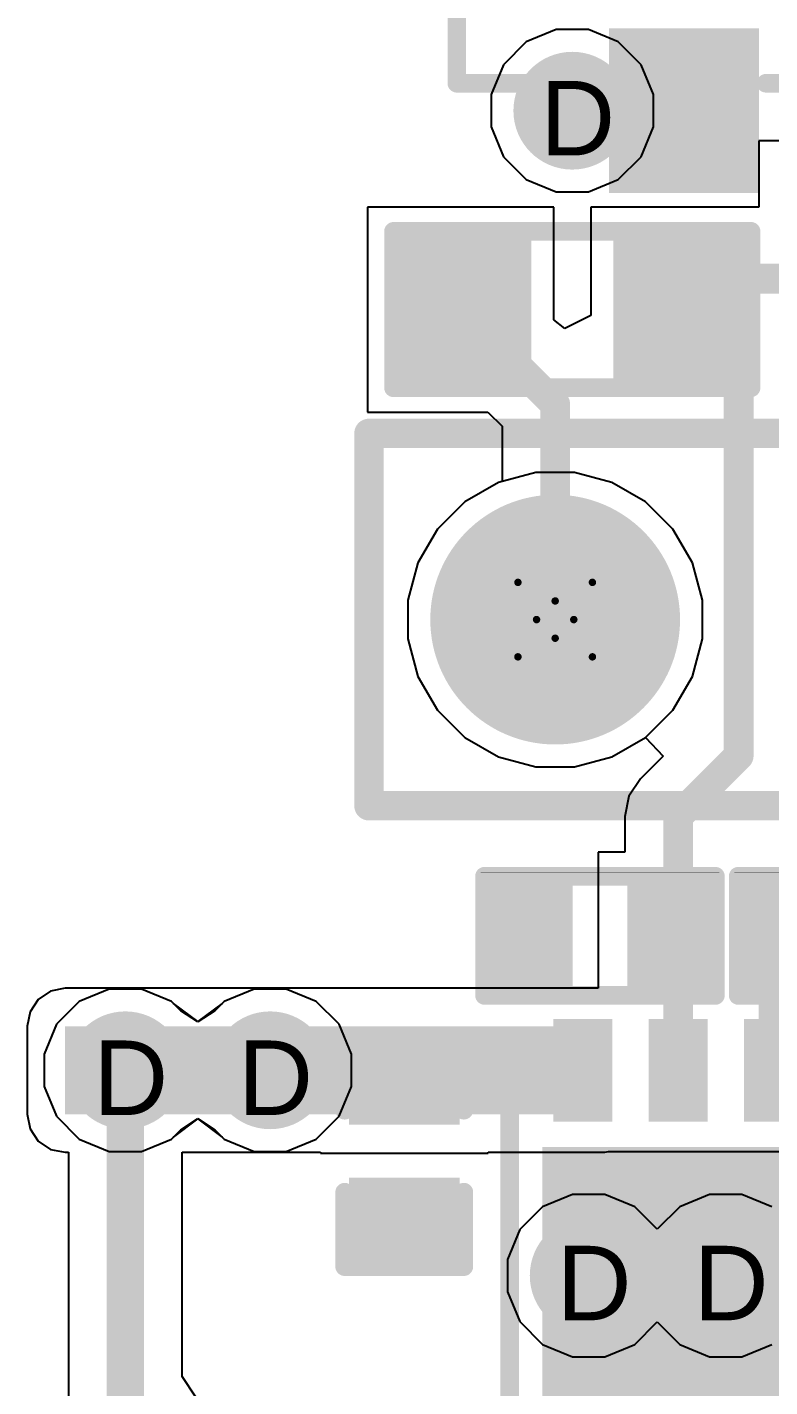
# Model space of a CAD drawing. Header units: inches. Extents: x 0 to 5032, y 0 to 5323.
# Drawn here: x 42.34 to 47.41, y 99.46 to 108.73 of the extents above; entities that cross this region are included whole.
import ezdxf

# ---------------------------------------------------------------- set-up
doc = ezdxf.new("R2010")
doc.units = ezdxf.units.IN
for name, color, linetype in [('Bottom Layer', 5, 'Continuous'), ('Bottom Solder', 6, 'Continuous'), ('Drill Drawing', 1, 'Continuous'), ('Layer 1', 16, 'Continuous'), ('Layer 2', 76, 'Continuous'), ('Multi-Layer', 9, 'Continuous'), ('Pad Holes', 156, 'Continuous'), ('Top Layer', 1, 'Continuous'), ('Top Overlay', 2, 'Continuous'), ('Top Paste', 8, 'Continuous'), ('Top Solder', 216, 'Continuous'), ('Via Holes', 16, 'Continuous')]:
    doc.layers.add(name, color=color, linetype=linetype)
doc.styles.add('Arial', font='', dxfattribs={"height": 0.2})
doc.styles.get('Arial').set_extended_font_data('Arial')

# ---------------------------------------------------------------- blocks, each defined once
blk = doc.blocks.new('C___0402_263')
at = {"layer": 'Top Layer'}
for points in [[(-0.6985, -0.3175), (-0.6985, 0.3175), (-0.2413, 0.3175), (-0.2413, -0.3175)], [(0.2413, -0.3175), (0.2413, 0.3175), (0.6985, 0.3175), (0.6985, -0.3175)]]:
    blk.add_hatch(color=1, dxfattribs=at).paths.add_polyline_path(points)
at = {"layer": 'Top Paste'}
for points in [[(-0.6985, -0.3175), (-0.6985, 0.3175), (-0.2413, 0.3175), (-0.2413, -0.3175)], [(0.2413, -0.3175), (0.2413, 0.3175), (0.6985, 0.3175), (0.6985, -0.3175)]]:
    blk.add_hatch(color=8, dxfattribs=at).paths.add_polyline_path(points)
at = {"layer": 'Top Solder'}
for points in [[(-0.7585, -0.3775), (-0.7585, 0.3775), (-0.1813, 0.3775), (-0.1813, -0.3775)], [(0.1813, -0.3775), (0.1813, 0.3775), (0.7585, 0.3775), (0.7585, -0.3775)]]:
    blk.add_hatch(color=216, dxfattribs=at).paths.add_polyline_path(points)
at = {"layer": 'Top Overlay'}
for points in [[(-0.7874, 0.4064, 0.127, 0.127, 0), (-0.7874, -0.4064, 0.127, 0.127, 0)], [(-0.7874, 0.4064, 0.127, 0.127, 0), (-0.2794, 0.4064, 0.127, 0.127, 0)], [(0.2794, 0.4064, 0.127, 0.127, 0), (0.7874, 0.4064, 0.127, 0.127, 0)], [(0.7874, 0.4064, 0.127, 0.127, 0), (0.7874, -0.4064, 0.127, 0.127, 0)], [(-0.7874, -0.4064, 0.127, 0.127, 0), (-0.2794, -0.4064, 0.127, 0.127, 0)], [(0.2794, -0.4064, 0.127, 0.127, 0), (0.7874, -0.4064, 0.127, 0.127, 0)]]:
    blk.add_lwpolyline(points, format="xyseb", dxfattribs=at)
for points in [[(-0.8191, 0.4064, 0.0635, 0.0635, 1), (-0.7556, 0.4064, 0.0635, 0.0635, 1)], [(-0.8191, 0.4064, 0.0635, 0.0635, 1), (-0.7556, 0.4064, 0.0635, 0.0635, 1)], [(-0.3111, 0.4064, 0.0635, 0.0635, 1), (-0.2477, 0.4064, 0.0635, 0.0635, 1)], [(0.2477, 0.4064, 0.0635, 0.0635, 1), (0.3111, 0.4064, 0.0635, 0.0635, 1)], [(0.7556, 0.4064, 0.0635, 0.0635, 1), (0.8191, 0.4064, 0.0635, 0.0635, 1)], [(0.7556, 0.4064, 0.0635, 0.0635, 1), (0.8191, 0.4064, 0.0635, 0.0635, 1)], [(-0.8191, -0.4064, 0.0635, 0.0635, 1), (-0.7556, -0.4064, 0.0635, 0.0635, 1)], [(-0.8191, -0.4064, 0.0635, 0.0635, 1), (-0.7556, -0.4064, 0.0635, 0.0635, 1)], [(-0.3111, -0.4064, 0.0635, 0.0635, 1), (-0.2477, -0.4064, 0.0635, 0.0635, 1)], [(0.2477, -0.4064, 0.0635, 0.0635, 1), (0.3111, -0.4064, 0.0635, 0.0635, 1)], [(0.7556, -0.4064, 0.0635, 0.0635, 1), (0.8191, -0.4064, 0.0635, 0.0635, 1)], [(0.7556, -0.4064, 0.0635, 0.0635, 1), (0.8191, -0.4064, 0.0635, 0.0635, 1)]]:
    blk.add_lwpolyline(points, format="xyseb", close=True, dxfattribs=at)
blk = doc.blocks.new('SOT_23_264')
at = {"layer": 'Top Layer'}
for points in [[(-0.41, 1.46), (0.41, 1.46), (0.41, 0.54), (-0.41, 0.54)], [(-1.36, -0.54), (-0.54, -0.54), (-0.54, -1.46), (-1.36, -1.46)], [(0.54, -0.54), (1.36, -0.54), (1.36, -1.46), (0.54, -1.46)]]:
    blk.add_hatch(color=1, dxfattribs=at).paths.add_polyline_path(points)
at = {"layer": 'Top Paste'}
for points in [[(-0.41, 1.46), (0.41, 1.46), (0.41, 0.54), (-0.41, 0.54)], [(-1.36, -0.54), (-0.54, -0.54), (-0.54, -1.46), (-1.36, -1.46)], [(0.54, -0.54), (1.36, -0.54), (1.36, -1.46), (0.54, -1.46)]]:
    blk.add_hatch(color=8, dxfattribs=at).paths.add_polyline_path(points)
at = {"layer": 'Top Solder'}
for points in [[(-0.5116, 1.5616), (0.5116, 1.5616), (0.5116, 0.4384), (-0.5116, 0.4384)], [(-1.4616, -0.4384), (-0.4384, -0.4384), (-0.4384, -1.5616), (-1.4616, -1.5616)], [(0.4384, -0.4384), (1.4616, -0.4384), (1.4616, -1.5616), (0.4384, -1.5616)]]:
    blk.add_hatch(color=216, dxfattribs=at).paths.add_polyline_path(points)
at = {"layer": 'Top Overlay'}
for points in [[(-0.5588, 0.8128, 0.127, 0.127, 0), (-1.5494, 0.8128, 0.127, 0.127, 0)], [(-1.5494, 0.8128, 0.127, 0.127, 0), (-1.5494, -0.5842, 0.127, 0.127, 0)], [(1.5494, 0.8128, 0.127, 0.127, 0), (0.5588, 0.8128, 0.127, 0.127, 0)], [(1.5494, 0.8128, 0.127, 0.127, 0), (1.5494, -0.5842, 0.127, 0.127, 0)], [(0.3302, -0.7874, 0.127, 0.127, 0), (-0.3302, -0.7874, 0.127, 0.127, 0)], [(-1.6764, -1.0414, 0.127, 0.127, 0), (-1.6764, -1.2954, 0.127, 0.127, 0)], [(-1.5494, -1.1684, 0.127, 0.127, 0), (-1.6764, -1.0414, 0.127, 0.127, 0)], [(-1.5494, -1.1684, 0.127, 0.127, 0), (-1.6764, -1.2954, 0.127, 0.127, 0)]]:
    blk.add_lwpolyline(points, format="xyseb", dxfattribs=at)
for points in [[(-1.5812, 0.8128, 0.0635, 0.0635, 1), (-1.5176, 0.8128, 0.0635, 0.0635, 1)], [(-1.5812, 0.8128, 0.0635, 0.0635, 1), (-1.5176, 0.8128, 0.0635, 0.0635, 1)], [(-0.5905, 0.8128, 0.0635, 0.0635, 1), (-0.5271, 0.8128, 0.0635, 0.0635, 1)], [(0.5271, 0.8128, 0.0635, 0.0635, 1), (0.5905, 0.8128, 0.0635, 0.0635, 1)], [(1.5176, 0.8128, 0.0635, 0.0635, 1), (1.5812, 0.8128, 0.0635, 0.0635, 1)], [(1.5176, 0.8128, 0.0635, 0.0635, 1), (1.5812, 0.8128, 0.0635, 0.0635, 1)], [(-1.5812, -0.5842, 0.0635, 0.0635, 1), (-1.5176, -0.5842, 0.0635, 0.0635, 1)], [(1.5176, -0.5842, 0.0635, 0.0635, 1), (1.5812, -0.5842, 0.0635, 0.0635, 1)], [(-0.3619, -0.7874, 0.0635, 0.0635, 1), (-0.2984, -0.7874, 0.0635, 0.0635, 1)], [(0.2984, -0.7874, 0.0635, 0.0635, 1), (0.3619, -0.7874, 0.0635, 0.0635, 1)], [(-1.7082, -1.0414, 0.0635, 0.0635, 1), (-1.6446, -1.0414, 0.0635, 0.0635, 1)], [(-1.7082, -1.0414, 0.0635, 0.0635, 1), (-1.6446, -1.0414, 0.0635, 0.0635, 1)], [(-1.5812, -1.1684, 0.0635, 0.0635, 1), (-1.5176, -1.1684, 0.0635, 0.0635, 1)], [(-1.5812, -1.1684, 0.0635, 0.0635, 1), (-1.5176, -1.1684, 0.0635, 0.0635, 1)], [(-1.7082, -1.2954, 0.0635, 0.0635, 1), (-1.6446, -1.2954, 0.0635, 0.0635, 1)], [(-1.7082, -1.2954, 0.0635, 0.0635, 1), (-1.6446, -1.2954, 0.0635, 0.0635, 1)]]:
    blk.add_lwpolyline(points, format="xyseb", close=True, dxfattribs=at)
blk = doc.blocks.new('HDR1X2__267')
at = {"layer": 'Bottom Layer'}
blk.add_hatch(color=5, dxfattribs=at).paths.add_polyline_path([(-0.75, 0.75), (0.75, 0.75), (0.75, -0.75), (-0.75, -0.75)])
h = blk.add_hatch(color=5, dxfattribs=at)
edge = h.paths.add_edge_path()
edge.add_arc((2.54, 0), 0.75, 0, 360)
at = {"layer": 'Bottom Solder'}
blk.add_hatch(color=6, dxfattribs=at).paths.add_polyline_path([(-0.8516, 0.8516), (0.8516, 0.8516), (0.8516, -0.8516), (-0.8516, -0.8516)])
h = blk.add_hatch(color=6, dxfattribs=at)
edge = h.paths.add_edge_path()
edge.add_arc((2.54, 0), 0.8516, 0, 360)
at = {"layer": 'Layer 1'}
blk.add_hatch(color=16, dxfattribs=at).paths.add_polyline_path([(-0.75, 0.75), (0.75, 0.75), (0.75, -0.75), (-0.75, -0.75)])
h = blk.add_hatch(color=16, dxfattribs=at)
edge = h.paths.add_edge_path()
edge.add_arc((2.54, 0), 0.75, 0, 360)
at = {"layer": 'Layer 2'}
blk.add_hatch(color=76, dxfattribs=at).paths.add_polyline_path([(-0.75, 0.75), (0.75, 0.75), (0.75, -0.75), (-0.75, -0.75)])
h = blk.add_hatch(color=76, dxfattribs=at)
edge = h.paths.add_edge_path()
edge.add_arc((2.54, 0), 0.75, 0, 360)
at = {"layer": 'Multi-Layer'}
blk.add_hatch(color=9, dxfattribs=at).paths.add_polyline_path([(-0.75, 0.75), (0.75, 0.75), (0.75, -0.75), (-0.75, -0.75)])
h = blk.add_hatch(color=9, dxfattribs=at)
edge = h.paths.add_edge_path()
edge.add_arc((2.54, 0), 0.75, 0, 360)
at = {"layer": 'Pad Holes'}
h = blk.add_hatch(color=7, dxfattribs=at)
edge = h.paths.add_edge_path()
edge.add_arc((0, 0), 0.45, 0, 360)
h = blk.add_hatch(color=7, dxfattribs=at)
edge = h.paths.add_edge_path()
edge.add_arc((2.54, 0), 0.45, 0, 360)
at = {"layer": 'Top Layer'}
blk.add_hatch(color=1, dxfattribs=at).paths.add_polyline_path([(-0.75, 0.75), (0.75, 0.75), (0.75, -0.75), (-0.75, -0.75)])
h = blk.add_hatch(color=1, dxfattribs=at)
edge = h.paths.add_edge_path()
edge.add_arc((2.54, 0), 0.75, 0, 360)
at = {"layer": 'Top Solder'}
blk.add_hatch(color=216, dxfattribs=at).paths.add_polyline_path([(-0.8516, 0.8516), (0.8516, 0.8516), (0.8516, -0.8516), (-0.8516, -0.8516)])
h = blk.add_hatch(color=216, dxfattribs=at)
edge = h.paths.add_edge_path()
edge.add_arc((2.54, 0), 0.8516, 0, 360)
at = {"layer": 'Top Overlay'}
for points in [[(-1.27, 1.27, 0.2, 0.2, 0), (-1.27, -1.27, 0.2, 0.2, 0)], [(3.81, 1.27, 0.2, 0.2, 0), (-1.27, 1.27, 0.2, 0.2, 0)], [(3.81, 1.27, 0.2, 0.2, 0), (3.81, -1.27, 0.2, 0.2, 0)], [(3.81, -1.27, 0.2, 0.2, 0), (-1.27, -1.27, 0.2, 0.2, 0)]]:
    blk.add_lwpolyline(points, format="xyseb", dxfattribs=at)
for points in [[(-1.32, 1.27, 0.1, 0.1, 1), (-1.22, 1.27, 0.1, 0.1, 1)], [(-1.32, 1.27, 0.1, 0.1, 1), (-1.22, 1.27, 0.1, 0.1, 1)], [(3.76, 1.27, 0.1, 0.1, 1), (3.86, 1.27, 0.1, 0.1, 1)], [(3.76, 1.27, 0.1, 0.1, 1), (3.86, 1.27, 0.1, 0.1, 1)], [(-1.32, -1.27, 0.1, 0.1, 1), (-1.22, -1.27, 0.1, 0.1, 1)], [(-1.32, -1.27, 0.1, 0.1, 1), (-1.22, -1.27, 0.1, 0.1, 1)], [(3.76, -1.27, 0.1, 0.1, 1), (3.86, -1.27, 0.1, 0.1, 1)], [(3.76, -1.27, 0.1, 0.1, 1), (3.86, -1.27, 0.1, 0.1, 1)]]:
    blk.add_lwpolyline(points, format="xyseb", close=True, dxfattribs=at)
blk = doc.blocks.new('R___0402_275')
at = {"layer": 'Top Layer'}
for points in [[(-0.6985, -0.3175), (-0.6985, 0.3175), (-0.2413, 0.3175), (-0.2413, -0.3175)], [(0.2413, -0.3175), (0.2413, 0.3175), (0.6985, 0.3175), (0.6985, -0.3175)]]:
    blk.add_hatch(color=1, dxfattribs=at).paths.add_polyline_path(points)
at = {"layer": 'Top Paste'}
for points in [[(-0.6985, -0.3175), (-0.6985, 0.3175), (-0.2413, 0.3175), (-0.2413, -0.3175)], [(0.2413, -0.3175), (0.2413, 0.3175), (0.6985, 0.3175), (0.6985, -0.3175)]]:
    blk.add_hatch(color=8, dxfattribs=at).paths.add_polyline_path(points)
at = {"layer": 'Top Solder'}
for points in [[(-0.7535, -0.3725), (-0.7535, 0.3725), (-0.1863, 0.3725), (-0.1863, -0.3725)], [(0.1863, -0.3725), (0.1863, 0.3725), (0.7535, 0.3725), (0.7535, -0.3725)]]:
    blk.add_hatch(color=216, dxfattribs=at).paths.add_polyline_path(points)
at = {"layer": 'Top Overlay'}
for points in [[(0.7874, 0.4064, 0.127, 0.127, 0), (-0.7874, 0.4064, 0.127, 0.127, 0)], [(-0.7874, 0.4064, 0.127, 0.127, 0), (-0.7874, -0.4064, 0.127, 0.127, 0)], [(0.7874, 0.4064, 0.127, 0.127, 0), (0.7874, -0.4064, 0.127, 0.127, 0)], [(0.7874, -0.4064, 0.127, 0.127, 0), (-0.7874, -0.4064, 0.127, 0.127, 0)], [(0.8128, -0.4318, 0.00323, 0.00323, 0), (-0.8128, -0.4318, 0.00323, 0.00323, 0)]]:
    blk.add_lwpolyline(points, format="xyseb", dxfattribs=at)
for points in [[(-0.8191, 0.4064, 0.0635, 0.0635, 1), (-0.7556, 0.4064, 0.0635, 0.0635, 1)], [(-0.8191, 0.4064, 0.0635, 0.0635, 1), (-0.7556, 0.4064, 0.0635, 0.0635, 1)], [(0.7556, 0.4064, 0.0635, 0.0635, 1), (0.8191, 0.4064, 0.0635, 0.0635, 1)], [(0.7556, 0.4064, 0.0635, 0.0635, 1), (0.8191, 0.4064, 0.0635, 0.0635, 1)], [(-0.8191, -0.4064, 0.0635, 0.0635, 1), (-0.7556, -0.4064, 0.0635, 0.0635, 1)], [(-0.8191, -0.4064, 0.0635, 0.0635, 1), (-0.7556, -0.4064, 0.0635, 0.0635, 1)], [(0.7556, -0.4064, 0.0635, 0.0635, 1), (0.8191, -0.4064, 0.0635, 0.0635, 1)], [(0.7556, -0.4064, 0.0635, 0.0635, 1), (0.8191, -0.4064, 0.0635, 0.0635, 1)], [(-0.8136, -0.4318, 0.00161, 0.00161, 1), (-0.812, -0.4318, 0.00161, 0.00161, 1)], [(0.812, -0.4318, 0.00161, 0.00161, 1), (0.8136, -0.4318, 0.00161, 0.00161, 1)]]:
    blk.add_lwpolyline(points, format="xyseb", close=True, dxfattribs=at)
blk = doc.blocks.new('R___0402_276')
at = {"layer": 'Top Layer'}
for points in [[(-0.6985, -0.3175), (-0.6985, 0.3175), (-0.2413, 0.3175), (-0.2413, -0.3175)], [(0.2413, -0.3175), (0.2413, 0.3175), (0.6985, 0.3175), (0.6985, -0.3175)]]:
    blk.add_hatch(color=1, dxfattribs=at).paths.add_polyline_path(points)
at = {"layer": 'Top Paste'}
for points in [[(-0.6985, -0.3175), (-0.6985, 0.3175), (-0.2413, 0.3175), (-0.2413, -0.3175)], [(0.2413, -0.3175), (0.2413, 0.3175), (0.6985, 0.3175), (0.6985, -0.3175)]]:
    blk.add_hatch(color=8, dxfattribs=at).paths.add_polyline_path(points)
at = {"layer": 'Top Solder'}
for points in [[(-0.7535, -0.3725), (-0.7535, 0.3725), (-0.1863, 0.3725), (-0.1863, -0.3725)], [(0.1863, -0.3725), (0.1863, 0.3725), (0.7535, 0.3725), (0.7535, -0.3725)]]:
    blk.add_hatch(color=216, dxfattribs=at).paths.add_polyline_path(points)
at = {"layer": 'Top Overlay'}
for points in [[(0.7874, 0.4064, 0.127, 0.127, 0), (-0.7874, 0.4064, 0.127, 0.127, 0)], [(-0.7874, 0.4064, 0.127, 0.127, 0), (-0.7874, -0.4064, 0.127, 0.127, 0)], [(0.7874, 0.4064, 0.127, 0.127, 0), (0.7874, -0.4064, 0.127, 0.127, 0)], [(0.7874, -0.4064, 0.127, 0.127, 0), (-0.7874, -0.4064, 0.127, 0.127, 0)], [(0.8128, -0.4318, 0.00323, 0.00323, 0), (-0.8128, -0.4318, 0.00323, 0.00323, 0)]]:
    blk.add_lwpolyline(points, format="xyseb", dxfattribs=at)
for points in [[(-0.8191, 0.4064, 0.0635, 0.0635, 1), (-0.7556, 0.4064, 0.0635, 0.0635, 1)], [(-0.8191, 0.4064, 0.0635, 0.0635, 1), (-0.7556, 0.4064, 0.0635, 0.0635, 1)], [(0.7556, 0.4064, 0.0635, 0.0635, 1), (0.8191, 0.4064, 0.0635, 0.0635, 1)], [(0.7556, 0.4064, 0.0635, 0.0635, 1), (0.8191, 0.4064, 0.0635, 0.0635, 1)], [(-0.8191, -0.4064, 0.0635, 0.0635, 1), (-0.7556, -0.4064, 0.0635, 0.0635, 1)], [(-0.8191, -0.4064, 0.0635, 0.0635, 1), (-0.7556, -0.4064, 0.0635, 0.0635, 1)], [(0.7556, -0.4064, 0.0635, 0.0635, 1), (0.8191, -0.4064, 0.0635, 0.0635, 1)], [(0.7556, -0.4064, 0.0635, 0.0635, 1), (0.8191, -0.4064, 0.0635, 0.0635, 1)], [(-0.8136, -0.4318, 0.00161, 0.00161, 1), (-0.812, -0.4318, 0.00161, 0.00161, 1)], [(0.812, -0.4318, 0.00161, 0.00161, 1), (0.8136, -0.4318, 0.00161, 0.00161, 1)]]:
    blk.add_lwpolyline(points, format="xyseb", close=True, dxfattribs=at)
blk = doc.blocks.new('R___0603_277')
at = {"layer": 'Top Layer'}
for points in [[(-0.381, 0.4445), (-0.381, -0.4445), (-1.143, -0.4445), (-1.143, 0.4445)], [(1.143, 0.4445), (1.143, -0.4445), (0.381, -0.4445), (0.381, 0.4445)]]:
    blk.add_hatch(color=1, dxfattribs=at).paths.add_polyline_path(points)
at = {"layer": 'Top Paste'}
for points in [[(-0.381, 0.4445), (-0.381, -0.4445), (-1.143, -0.4445), (-1.143, 0.4445)], [(1.143, 0.4445), (1.143, -0.4445), (0.381, -0.4445), (0.381, 0.4445)]]:
    blk.add_hatch(color=8, dxfattribs=at).paths.add_polyline_path(points)
at = {"layer": 'Top Solder'}
for points in [[(-0.2794, 0.5461), (-0.2794, -0.5461), (-1.2446, -0.5461), (-1.2446, 0.5461)], [(1.2446, 0.5461), (1.2446, -0.5461), (0.2794, -0.5461), (0.2794, 0.5461)]]:
    blk.add_hatch(color=216, dxfattribs=at).paths.add_polyline_path(points)
at = {"layer": 'Top Overlay'}
for points in [[(-1.2192, 0.5334, 0.127, 0.127, 0), (-1.2192, -0.5334, 0.127, 0.127, 0)], [(1.2192, 0.5334, 0.127, 0.127, 0), (-1.2192, 0.5334, 0.127, 0.127, 0)], [(1.2192, 0.5334, 0.127, 0.127, 0), (1.2192, -0.5334, 0.127, 0.127, 0)], [(1.2192, -0.5334, 0.127, 0.127, 0), (-1.2192, -0.5334, 0.127, 0.127, 0)]]:
    blk.add_lwpolyline(points, format="xyseb", dxfattribs=at)
for points in [[(-1.25095, 0.5334, 0.0635, 0.0635, 1), (-1.18745, 0.5334, 0.0635, 0.0635, 1)], [(-1.25095, 0.5334, 0.0635, 0.0635, 1), (-1.18745, 0.5334, 0.0635, 0.0635, 1)], [(1.18745, 0.5334, 0.0635, 0.0635, 1), (1.25095, 0.5334, 0.0635, 0.0635, 1)], [(1.18745, 0.5334, 0.0635, 0.0635, 1), (1.25095, 0.5334, 0.0635, 0.0635, 1)], [(-1.25095, -0.5334, 0.0635, 0.0635, 1), (-1.18745, -0.5334, 0.0635, 0.0635, 1)], [(-1.25095, -0.5334, 0.0635, 0.0635, 1), (-1.18745, -0.5334, 0.0635, 0.0635, 1)], [(1.18745, -0.5334, 0.0635, 0.0635, 1), (1.25095, -0.5334, 0.0635, 0.0635, 1)], [(1.18745, -0.5334, 0.0635, 0.0635, 1), (1.25095, -0.5334, 0.0635, 0.0635, 1)]]:
    blk.add_lwpolyline(points, format="xyseb", close=True, dxfattribs=at)
blk = doc.blocks.new('SON_8_EP_3_3__280')
at = {"layer": 'Top Layer'}
for points in [[(-1.1, 1.1254), (-1.1, 0.8254), (-1.7, 0.8254), (-1.7, 1.1254)], [(0.825, 1.2), (0.825, -1.2), (-0.825, -1.2), (-0.825, 1.2)], [(1.1, 0.8254), (1.1, 1.1254), (1.7, 1.1254), (1.7, 0.8254)], [(-1.1, 0.4751), (-1.1, 0.1751), (-1.7, 0.1751), (-1.7, 0.4751)], [(1.1, 0.1751), (1.1, 0.4751), (1.7, 0.4751), (1.7, 0.1751)], [(-1.1, -0.1751), (-1.1, -0.4751), (-1.7, -0.4751), (-1.7, -0.1751)], [(1.1, -0.4751), (1.1, -0.1751), (1.7, -0.1751), (1.7, -0.4751)], [(-1.1, -0.8254), (-1.1, -1.1254), (-1.7, -1.1254), (-1.7, -0.8254)], [(1.1, -1.1254), (1.1, -0.8254), (1.7, -0.8254), (1.7, -1.1254)]]:
    blk.add_hatch(color=1, dxfattribs=at).paths.add_polyline_path(points)
at = {"layer": 'Top Paste'}
for points in [[(-1.1, 1.1254), (-1.1, 0.8254), (-1.7, 0.8254), (-1.7, 1.1254)], [(0.825, 1.2), (0.825, -1.2), (-0.825, -1.2), (-0.825, 1.2)], [(1.1, 0.8254), (1.1, 1.1254), (1.7, 1.1254), (1.7, 0.8254)], [(-1.1, 0.4751), (-1.1, 0.1751), (-1.7, 0.1751), (-1.7, 0.4751)], [(1.1, 0.1751), (1.1, 0.4751), (1.7, 0.4751), (1.7, 0.1751)], [(-1.1, -0.1751), (-1.1, -0.4751), (-1.7, -0.4751), (-1.7, -0.1751)], [(1.1, -0.4751), (1.1, -0.1751), (1.7, -0.1751), (1.7, -0.4751)], [(-1.1, -0.8254), (-1.1, -1.1254), (-1.7, -1.1254), (-1.7, -0.8254)], [(1.1, -1.1254), (1.1, -0.8254), (1.7, -0.8254), (1.7, -1.1254)]]:
    blk.add_hatch(color=8, dxfattribs=at).paths.add_polyline_path(points)
at = {"layer": 'Top Solder'}
for points in [[(0.8758, 1.2508), (0.8758, -1.2508), (-0.8758, -1.2508), (-0.8758, 1.2508)], [(-1.0492, 1.1762), (-1.0492, 0.7746), (-1.7508, 0.7746), (-1.7508, 1.1762)], [(1.0492, 0.7746), (1.0492, 1.1762), (1.7508, 1.1762), (1.7508, 0.7746)], [(-1.0492, 0.5259), (-1.0492, 0.1243), (-1.7508, 0.1243), (-1.7508, 0.5259)], [(1.0492, 0.1243), (1.0492, 0.5259), (1.7508, 0.5259), (1.7508, 0.1243)], [(-1.0492, -0.1243), (-1.0492, -0.5259), (-1.7508, -0.5259), (-1.7508, -0.1243)], [(1.0492, -0.5259), (1.0492, -0.1243), (1.7508, -0.1243), (1.7508, -0.5259)], [(-1.0492, -0.7746), (-1.0492, -1.1762), (-1.7508, -1.1762), (-1.7508, -0.7746)], [(1.0492, -1.1762), (1.0492, -0.7746), (1.7508, -0.7746), (1.7508, -1.1762)]]:
    blk.add_hatch(color=216, dxfattribs=at).paths.add_polyline_path(points)
at = {"layer": 'Top Overlay'}
for points in [[(-1.4986, 1.4732, 0.127, 0.127, 0), (1.4732, 1.4732, 0.127, 0.127, 0)], [(-2.0096, 1.1278, 0.2, 0.2, 0), (-1.8826, 1.0008, 0.2, 0.2, 0)], [(-2.0096, 1.1278, 0.2, 0.2, 0), (-2.0096, 0.8738, 0.2, 0.2, 0)], [(-1.8826, 1.0008, 0.2, 0.2, 0), (-2.0096, 0.8738, 0.2, 0.2, 0)], [(-1.4986, -1.4732, 0.127, 0.127, 0), (1.4732, -1.4732, 0.127, 0.127, 0)]]:
    blk.add_lwpolyline(points, format="xyseb", dxfattribs=at)
for points in [[(-1.5304, 1.4732, 0.0635, 0.0635, 1), (-1.4668, 1.4732, 0.0635, 0.0635, 1)], [(1.4414, 1.4732, 0.0635, 0.0635, 1), (1.505, 1.4732, 0.0635, 0.0635, 1)], [(-2.0596, 1.1278, 0.1, 0.1, 1), (-1.9596, 1.1278, 0.1, 0.1, 1)], [(-2.0596, 1.1278, 0.1, 0.1, 1), (-1.9596, 1.1278, 0.1, 0.1, 1)], [(-1.9326, 1.0008, 0.1, 0.1, 1), (-1.8326, 1.0008, 0.1, 0.1, 1)], [(-1.9326, 1.0008, 0.1, 0.1, 1), (-1.8326, 1.0008, 0.1, 0.1, 1)], [(-2.0596, 0.8738, 0.1, 0.1, 1), (-1.9596, 0.8738, 0.1, 0.1, 1)], [(-2.0596, 0.8738, 0.1, 0.1, 1), (-1.9596, 0.8738, 0.1, 0.1, 1)], [(-1.5304, -1.4732, 0.0635, 0.0635, 1), (-1.4668, -1.4732, 0.0635, 0.0635, 1)], [(1.4414, -1.4732, 0.0635, 0.0635, 1), (1.505, -1.4732, 0.0635, 0.0635, 1)]]:
    blk.add_lwpolyline(points, format="xyseb", close=True, dxfattribs=at)

msp = doc.modelspace()

# ---------------------------------------------------------------- hatches: boundary and pattern name
at = {"layer": 'Bottom Layer'}
h = msp.add_hatch(color=5, dxfattribs=at)
edge = h.paths.add_edge_path()
edge.add_arc((46.0583, 108.1602), 0.3, 0, 360)
h = msp.add_hatch(color=5, dxfattribs=at)
edge = h.paths.add_edge_path()
edge.add_arc((43.0103, 101.6164), 0.3, 0, 360)
h = msp.add_hatch(color=5, dxfattribs=at)
edge = h.paths.add_edge_path()
edge.add_arc((43.9979, 101.6164), 0.3, 0, 360)
h = msp.add_hatch(color=5, dxfattribs=at)
edge = h.paths.add_edge_path()
edge.add_arc((46.1701, 100.2163), 0.3, 0, 360)
h = msp.add_hatch(color=5, dxfattribs=at)
edge = h.paths.add_edge_path()
edge.add_arc((47.1048, 100.2163), 0.3, 0, 360)
at = {"layer": 'Bottom Solder'}
h = msp.add_hatch(color=6, dxfattribs=at)
edge = h.paths.add_edge_path()
edge.add_arc((46.0583, 108.1602), 0.4016, 0, 360)
h = msp.add_hatch(color=6, dxfattribs=at)
edge = h.paths.add_edge_path()
edge.add_arc((43.0103, 101.6164), 0.4016, 0, 360)
h = msp.add_hatch(color=6, dxfattribs=at)
edge = h.paths.add_edge_path()
edge.add_arc((43.9979, 101.6164), 0.4016, 0, 360)
h = msp.add_hatch(color=6, dxfattribs=at)
edge = h.paths.add_edge_path()
edge.add_arc((46.1701, 100.2163), 0.4016, 0, 360)
h = msp.add_hatch(color=6, dxfattribs=at)
edge = h.paths.add_edge_path()
edge.add_arc((47.1048, 100.2163), 0.4016, 0, 360)
at = {"layer": 'Layer 1'}
h = msp.add_hatch(color=16, dxfattribs=at)
edge = h.paths.add_edge_path()
edge.add_arc((46.0583, 108.1602), 0.3, 0, 360)
h = msp.add_hatch(color=16, dxfattribs=at)
edge = h.paths.add_edge_path()
edge.add_arc((43.0103, 101.6164), 0.3, 0, 360)
h = msp.add_hatch(color=16, dxfattribs=at)
edge = h.paths.add_edge_path()
edge.add_arc((43.9979, 101.6164), 0.3, 0, 360)
h = msp.add_hatch(color=16, dxfattribs=at)
edge = h.paths.add_edge_path()
edge.add_arc((46.1701, 100.2163), 0.3, 0, 360)
h = msp.add_hatch(color=16, dxfattribs=at)
edge = h.paths.add_edge_path()
edge.add_arc((47.1048, 100.2163), 0.3, 0, 360)
at = {"layer": 'Layer 2'}
h = msp.add_hatch(color=76, dxfattribs=at)
edge = h.paths.add_edge_path()
edge.add_arc((46.0583, 108.1602), 0.3, 0, 360)
h = msp.add_hatch(color=76, dxfattribs=at)
edge = h.paths.add_edge_path()
edge.add_arc((43.0103, 101.6164), 0.3, 0, 360)
h = msp.add_hatch(color=76, dxfattribs=at)
edge = h.paths.add_edge_path()
edge.add_arc((43.9979, 101.6164), 0.3, 0, 360)
h = msp.add_hatch(color=76, dxfattribs=at)
edge = h.paths.add_edge_path()
edge.add_arc((46.1701, 100.2163), 0.3, 0, 360)
h = msp.add_hatch(color=76, dxfattribs=at)
edge = h.paths.add_edge_path()
edge.add_arc((47.1048, 100.2163), 0.3, 0, 360)
at = {"layer": 'Top Layer'}
h = msp.add_hatch(color=1, dxfattribs=at)
edge = h.paths.add_edge_path()
edge.add_arc((46.0583, 108.1602), 0.3, 0, 360)
msp.add_hatch(color=1, dxfattribs=at).paths.add_polyline_path([(42.5999, 101.3164), (46.2794, 101.3164), (46.2794, 101.9164), (42.5999, 101.9164)])
h = msp.add_hatch(color=1, dxfattribs=at)
edge = h.paths.add_edge_path()
edge.add_arc((43.0103, 101.6164), 0.3, 0, 360)
h = msp.add_hatch(color=1, dxfattribs=at)
edge = h.paths.add_edge_path()
edge.add_arc((43.9979, 101.6164), 0.3, 0, 360)
h = msp.add_hatch(color=1, dxfattribs=at)
edge = h.paths.add_edge_path()
edge.add_arc((46.1701, 100.2163), 0.3, 0, 360)
h = msp.add_hatch(color=1, dxfattribs=at)
edge = h.paths.add_edge_path()
edge.add_arc((47.1048, 100.2163), 0.3, 0, 360)
at = {"layer": 'Top Solder'}
h = msp.add_hatch(color=216, dxfattribs=at)
edge = h.paths.add_edge_path()
edge.add_arc((46.0583, 108.1602), 0.4016, 0, 360)
h = msp.add_hatch(color=216, dxfattribs=at)
edge = h.paths.add_edge_path()
edge.add_arc((43.0103, 101.6164), 0.4016, 0, 360)
h = msp.add_hatch(color=216, dxfattribs=at)
edge = h.paths.add_edge_path()
edge.add_arc((43.9979, 101.6164), 0.4016, 0, 360)
h = msp.add_hatch(color=216, dxfattribs=at)
edge = h.paths.add_edge_path()
edge.add_arc((46.1701, 100.2163), 0.4016, 0, 360)
h = msp.add_hatch(color=216, dxfattribs=at)
edge = h.paths.add_edge_path()
edge.add_arc((47.1048, 100.2163), 0.4016, 0, 360)
at = {"layer": 'Via Holes'}
h = msp.add_hatch(color=7, dxfattribs=at)
edge = h.paths.add_edge_path()
edge.add_arc((46.0583, 108.1602), 0.15, 0, 360)
h = msp.add_hatch(color=7, dxfattribs=at)
edge = h.paths.add_edge_path()
edge.add_arc((43.0103, 101.6164), 0.15, 0, 360)
h = msp.add_hatch(color=7, dxfattribs=at)
edge = h.paths.add_edge_path()
edge.add_arc((43.9979, 101.6164), 0.15, 0, 360)
h = msp.add_hatch(color=7, dxfattribs=at)
edge = h.paths.add_edge_path()
edge.add_arc((46.1701, 100.2163), 0.15, 0, 360)
h = msp.add_hatch(color=7, dxfattribs=at)
edge = h.paths.add_edge_path()
edge.add_arc((47.1048, 100.2163), 0.15, 0, 360)

# ---------------------------------------------------------------- linework, layer by layer
at = {"layer": 'Bottom Layer'}
for p, q in [((45.554, 105.6254), (45.325, 105.4932)), ((45.8093, 105.6938), (45.554, 105.6254)), ((46.0737, 105.6938), (45.8093, 105.6938)), ((46.329, 105.6254), (46.0737, 105.6938)), ((46.558, 105.4932), (46.329, 105.6254)), ((45.325, 105.4932), (45.1381, 105.3063)), ((46.7449, 105.3063), (46.558, 105.4932)), ((45.1381, 105.3063), (45.0059, 105.0773)), ((46.8771, 105.0773), (46.7449, 105.3063)), ((45.0059, 105.0773), (44.9375, 104.822)), ((46.9455, 104.822), (46.8771, 105.0773)), ((44.9375, 104.822), (44.9375, 104.5576)), ((46.9455, 104.5576), (46.9455, 104.822)), ((44.9375, 104.5576), (45.0059, 104.3023)), ((46.8771, 104.3023), (46.9455, 104.5576)), ((45.0059, 104.3023), (45.1381, 104.0733)), ((46.7449, 104.0733), (46.8771, 104.3023)), ((45.1381, 104.0733), (45.325, 103.8864)), ((46.558, 103.8864), (46.7449, 104.0733)), ((45.325, 103.8864), (45.554, 103.7542)), ((46.329, 103.7542), (46.558, 103.8864)), ((45.554, 103.7542), (45.8093, 103.6858)), ((46.0737, 103.6858), (46.329, 103.7542)), ((45.8093, 103.6858), (46.0737, 103.6858)), ((42.6965, 102.0861), (42.5406, 101.9302)), ((42.9001, 102.1704), (42.6965, 102.0861)), ((43.1205, 102.1704), (42.9001, 102.1704)), ((43.3241, 102.0861), (43.1205, 102.1704)), ((43.388, 102.0222), (43.3241, 102.0861)), ((43.6841, 102.0861), (43.6203, 102.0222)), ((43.8877, 102.1704), (43.6841, 102.0861)), ((44.1081, 102.1704), (43.8877, 102.1704)), ((44.3117, 102.0861), (44.1081, 102.1704)), ((44.4676, 101.9302), (44.3117, 102.0861)), ((43.5041, 101.946), (43.388, 102.0222)), ((43.6203, 102.0222), (43.5041, 101.946)), ((42.5406, 101.9302), (42.4563, 101.7266)), ((44.5519, 101.7266), (44.4676, 101.9302)), ((42.4563, 101.7266), (42.4563, 101.5062)), ((44.5519, 101.5062), (44.5519, 101.7266)), ((42.4563, 101.5062), (42.5406, 101.3026)), ((44.4676, 101.3026), (44.5519, 101.5062)), ((42.5406, 101.3026), (42.6965, 101.1467)), ((43.388, 101.2106), (43.5041, 101.2867)), ((43.5041, 101.2867), (43.6203, 101.2106)), ((44.3117, 101.1467), (44.4676, 101.3026)), ((43.3241, 101.1467), (43.388, 101.2106)), ((43.6203, 101.2106), (43.6841, 101.1467)), ((42.6965, 101.1467), (42.9001, 101.0624)), ((43.1205, 101.0624), (43.3241, 101.1467)), ((43.6841, 101.1467), (43.8877, 101.0624)), ((44.1081, 101.0624), (44.3117, 101.1467)), ((42.9001, 101.0624), (43.1205, 101.0624)), ((43.8877, 101.0624), (44.1081, 101.0624))]:
    msp.add_line(p, q, dxfattribs=at)
at = {"layer": 'Drill Drawing'}
for points in [[(45.6875, 104.9438, 0.0508, 0.0508, 0), (45.9415, 104.8168, 0.0508, 0.0508, 0)], [(45.6875, 104.9438, 0.0508, 0.0508, 0), (45.8145, 104.6898, 0.0508, 0.0508, 0)], [(45.9415, 104.8168, 0.0508, 0.0508, 0), (46.1955, 104.9438, 0.0508, 0.0508, 0)], [(46.0685, 104.6898, 0.0508, 0.0508, 0), (46.1955, 104.9438, 0.0508, 0.0508, 0)], [(45.6875, 104.4358, 0.0508, 0.0508, 0), (45.8145, 104.6898, 0.0508, 0.0508, 0)], [(46.0685, 104.6898, 0.0508, 0.0508, 0), (46.1955, 104.4358, 0.0508, 0.0508, 0)], [(45.6875, 104.4358, 0.0508, 0.0508, 0), (45.9415, 104.5628, 0.0508, 0.0508, 0)], [(45.9415, 104.5628, 0.0508, 0.0508, 0), (46.1955, 104.4358, 0.0508, 0.0508, 0)]]:
    msp.add_lwpolyline(points, format="xyseb", dxfattribs=at)
for points in [[(45.6748, 104.9438, 0.0254, 0.0254, 1), (45.7002, 104.9438, 0.0254, 0.0254, 1)], [(45.6748, 104.9438, 0.0254, 0.0254, 1), (45.7002, 104.9438, 0.0254, 0.0254, 1)], [(46.1828, 104.9438, 0.0254, 0.0254, 1), (46.2082, 104.9438, 0.0254, 0.0254, 1)], [(46.1828, 104.9438, 0.0254, 0.0254, 1), (46.2082, 104.9438, 0.0254, 0.0254, 1)], [(45.9288, 104.8168, 0.0254, 0.0254, 1), (45.9542, 104.8168, 0.0254, 0.0254, 1)], [(45.9288, 104.8168, 0.0254, 0.0254, 1), (45.9542, 104.8168, 0.0254, 0.0254, 1)], [(45.8018, 104.6898, 0.0254, 0.0254, 1), (45.8272, 104.6898, 0.0254, 0.0254, 1)], [(45.8018, 104.6898, 0.0254, 0.0254, 1), (45.8272, 104.6898, 0.0254, 0.0254, 1)], [(46.0558, 104.6898, 0.0254, 0.0254, 1), (46.0812, 104.6898, 0.0254, 0.0254, 1)], [(46.0558, 104.6898, 0.0254, 0.0254, 1), (46.0812, 104.6898, 0.0254, 0.0254, 1)], [(45.9288, 104.5628, 0.0254, 0.0254, 1), (45.9542, 104.5628, 0.0254, 0.0254, 1)], [(45.9288, 104.5628, 0.0254, 0.0254, 1), (45.9542, 104.5628, 0.0254, 0.0254, 1)], [(45.6748, 104.4358, 0.0254, 0.0254, 1), (45.7002, 104.4358, 0.0254, 0.0254, 1)], [(45.6748, 104.4358, 0.0254, 0.0254, 1), (45.7002, 104.4358, 0.0254, 0.0254, 1)], [(46.1828, 104.4358, 0.0254, 0.0254, 1), (46.2082, 104.4358, 0.0254, 0.0254, 1)], [(46.1828, 104.4358, 0.0254, 0.0254, 1), (46.2082, 104.4358, 0.0254, 0.0254, 1)]]:
    msp.add_lwpolyline(points, format="xyseb", close=True, dxfattribs=at)
at = {"layer": 'Layer 1'}
for p, q in [((45.554, 105.6254), (45.325, 105.4932)), ((45.8093, 105.6938), (45.554, 105.6254)), ((46.0737, 105.6938), (45.8093, 105.6938)), ((46.329, 105.6254), (46.0737, 105.6938)), ((46.558, 105.4932), (46.329, 105.6254)), ((45.325, 105.4932), (45.1381, 105.3063)), ((46.7449, 105.3063), (46.558, 105.4932)), ((45.1381, 105.3063), (45.0059, 105.0773)), ((46.8771, 105.0773), (46.7449, 105.3063)), ((45.0059, 105.0773), (44.9375, 104.822)), ((46.9455, 104.822), (46.8771, 105.0773)), ((44.9375, 104.822), (44.9375, 104.5576)), ((46.9455, 104.5576), (46.9455, 104.822)), ((44.9375, 104.5576), (45.0059, 104.3023)), ((46.8771, 104.3023), (46.9455, 104.5576)), ((45.0059, 104.3023), (45.1381, 104.0733)), ((46.7449, 104.0733), (46.8771, 104.3023)), ((45.1381, 104.0733), (45.325, 103.8864)), ((46.558, 103.8864), (46.7449, 104.0733)), ((45.325, 103.8864), (45.554, 103.7542)), ((46.329, 103.7542), (46.558, 103.8864)), ((45.554, 103.7542), (45.8093, 103.6858)), ((46.0737, 103.6858), (46.329, 103.7542)), ((45.8093, 103.6858), (46.0737, 103.6858)), ((42.6965, 102.0861), (42.5406, 101.9302)), ((42.9001, 102.1704), (42.6965, 102.0861)), ((43.1205, 102.1704), (42.9001, 102.1704)), ((43.3241, 102.0861), (43.1205, 102.1704)), ((43.3382, 102.072), (43.3241, 102.0861)), ((43.6841, 102.0861), (43.67, 102.072)), ((43.8877, 102.1704), (43.6841, 102.0861)), ((44.1081, 102.1704), (43.8877, 102.1704)), ((44.3117, 102.0861), (44.1081, 102.1704)), ((44.4676, 101.9302), (44.3117, 102.0861)), ((43.5041, 101.9482), (43.3382, 102.072)), ((43.67, 102.072), (43.5041, 101.9482)), ((42.5406, 101.9302), (42.4563, 101.7266)), ((44.5519, 101.7266), (44.4676, 101.9302)), ((42.4563, 101.7266), (42.4563, 101.5062)), ((44.5519, 101.5062), (44.5519, 101.7266)), ((42.4563, 101.5062), (42.5406, 101.3026)), ((44.4676, 101.3026), (44.5519, 101.5062)), ((42.5406, 101.3026), (42.6965, 101.1467)), ((43.3382, 101.1608), (43.5041, 101.2846)), ((43.5041, 101.2846), (43.67, 101.1608)), ((44.3117, 101.1467), (44.4676, 101.3026)), ((43.3241, 101.1467), (43.3382, 101.1608)), ((43.67, 101.1608), (43.6841, 101.1467)), ((42.6965, 101.1467), (42.9001, 101.0624)), ((43.1205, 101.0624), (43.3241, 101.1467)), ((43.6841, 101.1467), (43.8877, 101.0624)), ((44.1081, 101.0624), (44.3117, 101.1467)), ((42.9001, 101.0624), (43.1205, 101.0624)), ((43.8877, 101.0624), (44.1081, 101.0624))]:
    msp.add_line(p, q, dxfattribs=at)
at = {"layer": 'Layer 2'}
for p, q in [((45.9481, 108.7142), (45.7445, 108.6299)), ((46.1685, 108.7142), (45.9481, 108.7142)), ((46.3721, 108.6299), (46.1685, 108.7142)), ((45.7445, 108.6299), (45.5886, 108.474)), ((46.528, 108.474), (46.3721, 108.6299)), ((45.5886, 108.474), (45.5043, 108.2704)), ((46.6123, 108.2704), (46.528, 108.474)), ((45.5043, 108.2704), (45.5043, 108.05)), ((46.6123, 108.05), (46.6123, 108.2704)), ((45.5043, 108.05), (45.5886, 107.8464)), ((46.528, 107.8464), (46.6123, 108.05)), ((45.5886, 107.8464), (45.7445, 107.6905)), ((46.3721, 107.6905), (46.528, 107.8464)), ((45.7445, 107.6905), (45.9481, 107.6062)), ((46.1685, 107.6062), (46.3721, 107.6905)), ((45.9481, 107.6062), (46.1685, 107.6062)), ((45.554, 105.6254), (45.325, 105.4932)), ((45.8093, 105.6938), (45.554, 105.6254)), ((46.0737, 105.6938), (45.8093, 105.6938)), ((46.329, 105.6254), (46.0737, 105.6938)), ((46.558, 105.4932), (46.329, 105.6254)), ((45.325, 105.4932), (45.1381, 105.3063)), ((46.7449, 105.3063), (46.558, 105.4932)), ((45.1381, 105.3063), (45.0059, 105.0773)), ((46.8771, 105.0773), (46.7449, 105.3063)), ((45.0059, 105.0773), (44.9375, 104.822)), ((46.9455, 104.822), (46.8771, 105.0773)), ((44.9375, 104.822), (44.9375, 104.5576)), ((46.9455, 104.5576), (46.9455, 104.822)), ((44.9375, 104.5576), (45.0059, 104.3023)), ((46.8771, 104.3023), (46.9455, 104.5576)), ((45.0059, 104.3023), (45.1381, 104.0733)), ((46.7449, 104.0733), (46.8771, 104.3023)), ((45.1381, 104.0733), (45.325, 103.8864)), ((46.558, 103.8864), (46.7449, 104.0733)), ((45.325, 103.8864), (45.554, 103.7542)), ((46.329, 103.7542), (46.558, 103.8864)), ((45.554, 103.7542), (45.8093, 103.6858)), ((46.0737, 103.6858), (46.329, 103.7542)), ((45.8093, 103.6858), (46.0737, 103.6858)), ((46.0599, 100.7703), (45.8562, 100.686)), ((46.2803, 100.7703), (46.0599, 100.7703)), ((46.4839, 100.686), (46.2803, 100.7703)), ((46.9946, 100.7703), (46.791, 100.686)), ((47.215, 100.7703), (46.9946, 100.7703)), ((47.4186, 100.686), (47.215, 100.7703)), ((45.8562, 100.686), (45.7004, 100.5302)), ((46.6374, 100.5325), (46.4839, 100.686)), ((46.791, 100.686), (46.6374, 100.5325)), ((45.7004, 100.5302), (45.6161, 100.3265)), ((45.6161, 100.3265), (45.6161, 100.1061)), ((45.6161, 100.1061), (45.7004, 99.9025)), ((45.7004, 99.9025), (45.8562, 99.7467)), ((46.4839, 99.7467), (46.6374, 99.9002)), ((46.6374, 99.9002), (46.791, 99.7467)), ((45.8562, 99.7467), (46.0599, 99.6623)), ((46.2803, 99.6623), (46.4839, 99.7467)), ((46.791, 99.7467), (46.9946, 99.6623)), ((47.215, 99.6623), (47.4186, 99.7467)), ((46.0599, 99.6623), (46.2803, 99.6623)), ((46.9946, 99.6623), (47.215, 99.6623))]:
    msp.add_line(p, q, dxfattribs=at)
at = {"layer": 'Top Layer'}
for p, q in [((47.4796, 107.9542), (47.3313, 107.9542)), ((47.3313, 107.9542), (47.3313, 107.5025)), ((45.9313, 107.5025), (44.6613, 107.5025)), ((44.6613, 107.5025), (44.6613, 106.1055)), ((45.9313, 106.7346), (45.9313, 107.5025)), ((47.3313, 107.5025), (46.1853, 107.5025)), ((46.1853, 107.5025), (46.1853, 106.7627)), ((46.0075, 106.6755), (45.9313, 106.7346)), ((46.1853, 106.7627), (46.0075, 106.6755)), ((44.6613, 106.1055), (45.4821, 106.1055)), ((45.4821, 106.1055), (45.5789, 106.0086)), ((45.5789, 106.0086), (45.5789, 105.6321)), ((45.554, 105.6254), (45.325, 105.4932)), ((45.5789, 105.6321), (45.554, 105.6254)), ((45.325, 105.4932), (45.1381, 105.3063)), ((45.1381, 105.3063), (45.0059, 105.0773)), ((45.0059, 105.0773), (44.9375, 104.822)), ((44.9375, 104.822), (44.9375, 104.5576)), ((44.9375, 104.5576), (45.0059, 104.3023)), ((45.0059, 104.3023), (45.1381, 104.0733)), ((45.1381, 104.0733), (45.325, 103.8864)), ((45.325, 103.8864), (45.554, 103.7542)), ((46.329, 103.7542), (46.558, 103.8864)), ((46.558, 103.8864), (46.6774, 103.7581)), ((45.554, 103.7542), (45.8093, 103.6858)), ((46.0737, 103.6858), (46.329, 103.7542)), ((46.6774, 103.7581), (46.5233, 103.6039)), ((45.8093, 103.6858), (46.0737, 103.6858)), ((46.5233, 103.6039), (46.4447, 103.4863)), ((46.4447, 103.4863), (46.4171, 103.3476)), ((46.4171, 103.3476), (46.4171, 103.3475)), ((46.4171, 103.3475), (46.4171, 103.1047)), ((46.4171, 103.1047), (46.2343, 103.1047)), ((46.2343, 103.1047), (46.2343, 102.1754)), ((42.4168, 102.0995), (42.3607, 102.0155)), ((42.5008, 102.1557), (42.4168, 102.0995)), ((42.5999, 102.1754), (42.5008, 102.1557)), ((46.2343, 102.1754), (42.5999, 102.1754)), ((42.3607, 102.0155), (42.341, 101.9164)), ((42.341, 101.9164), (42.341, 101.3164)), ((42.341, 101.3164), (42.3607, 101.2173)), ((42.3607, 101.2173), (42.4168, 101.1333)), ((42.4168, 101.1333), (42.5008, 101.0771)), ((42.5008, 101.0771), (42.5999, 101.0574)), ((42.5999, 101.0574), (42.6218, 101.0574)), ((42.6218, 101.0574), (42.6218, 99.1338)), ((43.3988, 99.5278), (43.3988, 101.0574)), ((43.3988, 101.0574), (44.3408, 101.0574)), ((44.3408, 101.0574), (44.3408, 101.0519)), ((44.3408, 101.0519), (45.4838, 101.0519)), ((45.4838, 101.0519), (45.4838, 101.0574)), ((45.4838, 101.0574), (46.2794, 101.0574)), ((46.2794, 101.0574), (46.3044, 101.0624)), ((46.3044, 101.0624), (47.8339, 101.0624)), ((43.4899, 99.3878), (43.3988, 99.5278))]:
    msp.add_line(p, q, dxfattribs=at)
for points in [[(46.0583, 108.1602, 0.2032, 0.2032, 0), (46.8203, 108.1602, 0.2032, 0.2032, 0)], [(46.8203, 106.804, 0.2032, 0.2032, 0), (47.0315, 107.0152, 0.2032, 0.2032, 0)], [(47.0315, 107.0152, 0.2032, 0.2032, 0), (47.7703, 107.0152, 0.2032, 0.2032, 0)], [(45.2963, 106.804, 0.2032, 0.2032, 0), (45.9415, 106.1588, 0.2032, 0.2032, 0)], [(46.8203, 106.7405, 0.2032, 0.2032, 0), (46.8203, 106.804, 0.2032, 0.2032, 0)], [(46.8203, 106.7405, 0.2032, 0.2032, 0), (47.1928, 106.368, 0.2032, 0.2032, 0)], [(47.1928, 103.7607, 0.2032, 0.2032, 0), (47.1928, 106.368, 0.2032, 0.2032, 0)], [(45.9415, 104.6898, 0.2032, 0.2032, 0), (45.9415, 106.1588, 0.2032, 0.2032, 0)], [(46.7797, 103.3476, 0.2032, 0.2032, 0), (47.1928, 103.7607, 0.2032, 0.2032, 0)], [(46.7797, 102.5332, 0.2032, 0.2032, 0), (46.7797, 103.3476, 0.2032, 0.2032, 0)], [(46.7797, 101.6164, 0.2032, 0.2032, 0), (46.7797, 102.5332, 0.2032, 0.2032, 0)], [(47.4299, 101.6164, 0.2032, 0.2032, 0), (47.4299, 102.5332, 0.2032, 0.2032, 0)], [(43.0103, 99.1338, 0.254, 0.254, 0), (43.0103, 101.6164, 0.254, 0.254, 0)]]:
    msp.add_lwpolyline(points, format="xyseb", dxfattribs=at)
for points in [[(46.0075, 108.1602, 0.1016, 0.1016, 1), (46.1091, 108.1602, 0.1016, 0.1016, 1)], [(46.7695, 108.1602, 0.1016, 0.1016, 1), (46.8711, 108.1602, 0.1016, 0.1016, 1)], [(46.9807, 107.0152, 0.1016, 0.1016, 1), (47.0823, 107.0152, 0.1016, 0.1016, 1)], [(46.9807, 107.0152, 0.1016, 0.1016, 1), (47.0823, 107.0152, 0.1016, 0.1016, 1)], [(45.2455, 106.804, 0.1016, 0.1016, 1), (45.3471, 106.804, 0.1016, 0.1016, 1)], [(46.7695, 106.804, 0.1016, 0.1016, 1), (46.8711, 106.804, 0.1016, 0.1016, 1)], [(46.7695, 106.804, 0.1016, 0.1016, 1), (46.8711, 106.804, 0.1016, 0.1016, 1)], [(46.7695, 106.7405, 0.1016, 0.1016, 1), (46.8711, 106.7405, 0.1016, 0.1016, 1)], [(46.7695, 106.7405, 0.1016, 0.1016, 1), (46.8711, 106.7405, 0.1016, 0.1016, 1)], [(47.142, 106.368, 0.1016, 0.1016, 1), (47.2436, 106.368, 0.1016, 0.1016, 1)], [(47.142, 106.368, 0.1016, 0.1016, 1), (47.2436, 106.368, 0.1016, 0.1016, 1)], [(45.8907, 106.1588, 0.1016, 0.1016, 1), (45.9923, 106.1588, 0.1016, 0.1016, 1)], [(45.8907, 106.1588, 0.1016, 0.1016, 1), (45.9923, 106.1588, 0.1016, 0.1016, 1)], [(45.8907, 104.6898, 0.1016, 0.1016, 1), (45.9923, 104.6898, 0.1016, 0.1016, 1)], [(47.142, 103.7607, 0.1016, 0.1016, 1), (47.2436, 103.7607, 0.1016, 0.1016, 1)], [(47.142, 103.7607, 0.1016, 0.1016, 1), (47.2436, 103.7607, 0.1016, 0.1016, 1)], [(46.7289, 103.3476, 0.1016, 0.1016, 1), (46.8305, 103.3476, 0.1016, 0.1016, 1)], [(46.7289, 103.3476, 0.1016, 0.1016, 1), (46.8305, 103.3476, 0.1016, 0.1016, 1)], [(46.7289, 102.5332, 0.1016, 0.1016, 1), (46.8305, 102.5332, 0.1016, 0.1016, 1)], [(46.7289, 102.5332, 0.1016, 0.1016, 1), (46.8305, 102.5332, 0.1016, 0.1016, 1)], [(47.3791, 102.5332, 0.1016, 0.1016, 1), (47.4807, 102.5332, 0.1016, 0.1016, 1)], [(42.9468, 101.6164, 0.127, 0.127, 1), (43.0738, 101.6164, 0.127, 0.127, 1)], [(46.7289, 101.6164, 0.1016, 0.1016, 1), (46.8305, 101.6164, 0.1016, 0.1016, 1)], [(47.3791, 101.6164, 0.1016, 0.1016, 1), (47.4807, 101.6164, 0.1016, 0.1016, 1)]]:
    msp.add_lwpolyline(points, format="xyseb", close=True, dxfattribs=at)

# ---------------------------------------------------------------- block references
for name, p, rotation in [('SOT_23_264', (46.8203, 109.1602), 180), ('R___0603_277', (46.0583, 106.804), 180), ('HDR1X2__267', (48.4815, 104.6898), 180), ('R___0402_275', (46.247, 102.5332), 180), ('R___0402_276', (47.977, 102.5332), 180), ('C___0402_263', (44.9123, 101.0646), 90), ('SON_8_EP_3_3__280', (47.1048, 100.2163), 90)]:
    msp.add_blockref(name, p, dxfattribs=dict(rotation=rotation))

# ---------------------------------------------------------------- texts
at = {"layer": 'Drill Drawing', "style": 'Arial'}
for p in [(45.8382, 107.8555), (42.7902, 101.3117), (43.7778, 101.3117), (45.95, 99.9116), (46.8847, 99.9116)]:
    msp.add_text('D', height=0.508, dxfattribs=at).set_placement(p)

doc.saveas('drawing.dxf')
